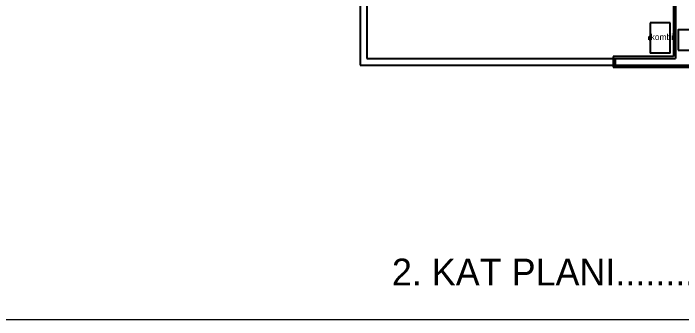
# Model space of a CAD drawing. Header units: centimetres. Extents: x 275281 to 287704, y -444050 to -441150.
# Drawn here: x 279413 to 280409, y -444050 to -443594 of the extents above; entities that cross this region are included whole.
import ezdxf

# ---------------------------------------------------------------- set-up
doc = ezdxf.new("R2010")
doc.units = ezdxf.units.CM
doc.layers.add('ANTED', color=144, linetype='CONTINUOUS', lineweight=0)
doc.layers.add('MKDU0', color=50, linetype='CONTINUOUS')
doc.layers.add('ROTAS-ISITMA-CIHAZ', color=2, linetype='Continuous')
doc.styles.add('arial_1_18', font='arial.ttf', dxfattribs={"height": 0.2})

msp = doc.modelspace()

# ---------------------------------------------------------------- linework, layer by layer
at = {"layer": 'ANTED'}
msp.add_line((275280.75, -444049.6), (281418.06, -444049.6), dxfattribs=at)
at = {"layer": 'MKDU0', "color": 8, "ltscale": 0.03}
for p, q in [((279929.7, -443550.76), (279929.7, -443670.76)), ((279939.7, -443550.76), (279939.7, -443660.76)), ((280399.7, -443550.76), (280399.7, -443660.76)), ((280396.7, -443553.76), (280396.7, -443657.76)), ((280361.7, -443607.76), (280361.7, -443652.76)), ((280391.7, -443607.76), (280361.7, -443607.76)), ((280391.7, -443652.76), (280391.7, -443607.76)), ((280360.41, -443632.76), (280360.41, -443627.77)), ((280360.41, -443627.77), (280361.7, -443627.77)), ((280361.7, -443632.76), (280360.41, -443632.76)), ((280396.7, -443657.76), (280306.7, -443657.76)), ((280306.7, -443657.76), (280306.7, -443673.76)), ((280391.7, -443652.76), (280361.7, -443652.76)), ((279939.7, -443660.76), (280309.7, -443660.76)), ((280309.7, -443660.76), (280309.7, -443670.76)), ((280309.7, -443660.76), (280399.7, -443660.76)), ((279929.7, -443670.76), (280309.7, -443670.76)), ((280306.7, -443673.76), (280512.7, -443673.76)), ((280309.7, -443670.76), (280509.7, -443670.76))]:
    msp.add_line(p, q, dxfattribs=at)
msp.add_lwpolyline([(279929.7, -443550.76), (279929.7, -443651.25)], dxfattribs=at)
at = {"layer": 'ROTAS-ISITMA-CIHAZ'}
msp.add_lwpolyline([(280403.48, -443648.2), (280443.48, -443648.2), (280443.48, -443618.2), (280403.48, -443618.2)], close=True, dxfattribs=at)

# ---------------------------------------------------------------- texts
at = {"layer": 'MKDU0', "color": 8, "ltscale": 0.03, "style": 'arial_1_18'}
msp.add_text('kombi', height=9, dxfattribs=at).set_placement((280362.37, -443633.18))
at = {"layer": 'MKDU0', "color": 8, "ltscale": 0.03, "insert": (279976.94, -444011.07), "char_height": 40, "attachment_point": 7}
msp.add_mtext_dynamic_manual_height_columns('2. KAT PLANI..........ÖLÇEK: 1 / 50', width=1029.9236, gutter_width=45, heights=[0], dxfattribs=at)

doc.saveas('drawing.dxf')
